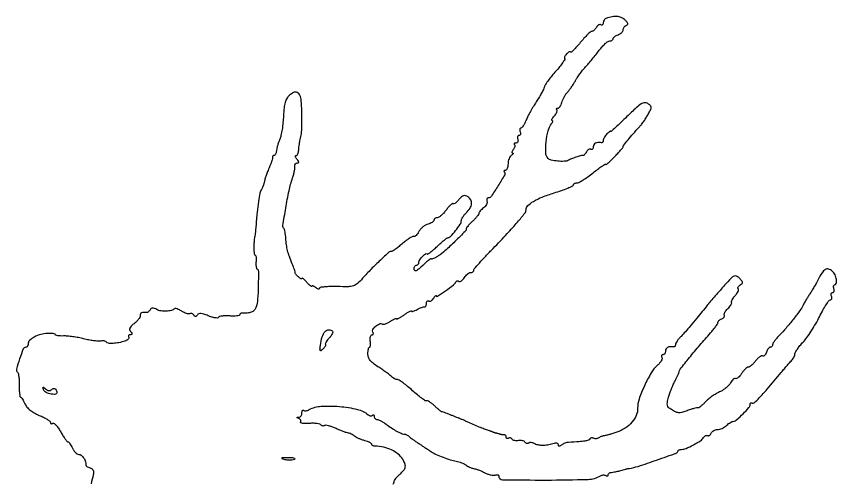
# Model space of a CAD drawing. Extents: x 0 to 479, y 0 to 755.
# Drawn here: x 149.3 to 478.7, y 567.3 to 754.8 of the extents above; entities that cross this region are included whole.
import ezdxf

# ---------------------------------------------------------------- set-up
doc = ezdxf.new("R2010")
doc.units = 0

msp = doc.modelspace()

# ---------------------------------------------------------------- linework, layer by layer
msp.add_lwpolyline([(300.535646, 567.145741, 0.118124), (300.779687, 567.327462, 0.099906), (300.943621, 567.630105, 0.074456), (301, 568.006613, -0.138784), (301.146541, 568.52439, -0.027032), (301.704429, 569.330028, -0.026837), (302.479989, 570.226202, -0.022019), (303.398058, 571.098311, 0.041213), (304.87917, 572.617475, 0.128729), (305.475006, 573.902108, 0.137832), (305.344674, 575.25981, 0.050106), (304.461228, 577, 0.077528), (302.58377, 579.120674, 0.062839), (300.016298, 580.751515, 0.056662), (296.861818, 581.822072, 0.043514), (293.25, 582.283269, -0.055746), (292.771877, 582.356218, -0.073182), (292.367188, 582.531574, -0.090574), (292.095224, 582.777738, -0.1651), (292, 583.058259, 0.241848), (291.834082, 583.381216, 0.036504), (291.193831, 583.772573, 0.034139), (290.306897, 584.155353, 0.023322), (289.255594, 584.471986, -0.023275), (288.105402, 584.818284, -0.019402), (286.918893, 585.289149, -0.019839), (285.865671, 585.806068, -0.049238), (285.154713, 586.286563, 0.036814), (284.527437, 586.733557, 0.025764), (283.762894, 587.145311, 0.026103), (282.984997, 587.465351, 0.048134), (282.321447, 587.629085, -0.043133), (281.535021, 587.814832, -0.010364), (280.269903, 588.260756, -0.010567), (278.834059, 588.835484, -0.010298), (277.411255, 589.475088, 0.022171), (276.029246, 590.057325, 0.028853), (274.716214, 590.458759, 0.029102), (273.620793, 590.65903, 0.170683), (273.058024, 590.535861, -0.094185), (272.665672, 590.385593, -0.096672), (272.249322, 590.391756, -0.099001), (271.873678, 590.552752, -0.104113), (271.596667, 590.843589, 0.197498), (271.150971, 591.166676, 0.028538), (270.023308, 591.372115, 0.028749), (268.593207, 591.466155, 0.020968), (267.000997, 591.412399, -0.019044), (265.48206, 591.355265, -0.038958), (264.294271, 591.448535, -0.06487), (263.575002, 591.659885, -0.455301), (263.479659, 591.967087, 0.139681), (263.583895, 592.335103, 0.121775), (263.486933, 592.724713, 0.101896), (263.196265, 593.077354, 0.073913), (262.756231, 593.335642, -0.009297), (262.098454, 593.615159, -0.292905), (262.006241, 593.75575, -0.38521), (262.102694, 593.864677, -0.0119), (262.75, 593.921053, 0.128822), (263.226948, 594.078741, 0.093728), (263.632812, 594.466393, 0.083014), (263.906088, 595.023855, 0.072662), (264, 595.666667, -0.036245), (264.043392, 596.264477, -0.101051), (264.185498, 596.658252, -0.237774), (264.394158, 596.787958, -0.222224), (264.631483, 596.70185, 0.164717), (264.992786, 596.52334, 0.061329), (265.566645, 596.517665, 0.052311), (266.2444, 596.667192, 0.042457), (266.928249, 596.9616, -0.10867), (271.717123, 598.312295, -0.036197), (279.044259, 598.210113, -0.036028), (286.250572, 597.059487, -0.114801), (290.592009, 594.914155, 0.062945), (291.058629, 594.620413, 0.075263), (291.556526, 594.474073, 0.088266), (292.007782, 594.492336, 0.143185), (292.342009, 594.675343, -0.113033), (292.592176, 594.832285, -0.253554), (292.806715, 594.79734, -0.172529), (292.953729, 594.56848, -0.057388), (293, 594.166667, 0.098069), (293.088181, 593.721405, 0.097712), (293.33946, 593.342708, 0.098169), (293.714601, 593.089107, 0.100016), (294.155609, 593, -0.106813), (294.786422, 592.863687, -0.018676), (295.880735, 592.317438, -0.01952), (297.136164, 591.565975, -0.016422), (298.405609, 590.676384, 0.019163), (300.478674, 589.240514, 0.024116), (302.506033, 588.081825, 0.025894), (304.290054, 587.286795, 0.089001), (305.530165, 587.048411, -0.115511), (305.801492, 586.981328, -0.021502), (306.251177, 586.726607, -0.022016), (306.76129, 586.375818, -0.018541), (307.269668, 585.961757, 0.019976), (307.93897, 585.419816, 0.005698), (309.01984, 584.632914, 0.005728), (310.26121, 583.771864, 0.006046), (311.5, 582.955123, -0.001069), (312.758574, 582.143193, -0.000961), (314.059375, 581.296523, -0.000963), (315.223424, 580.532472, -0.003034), (316, 580.013821, 0.041715), (317.913353, 578.939749, 0.017478), (320.644855, 577.806769, 0.017568), (323.530904, 576.840425, 0.031159), (325.975077, 576.279291, -0.030722), (327.023301, 576.039602, -0.024025), (328.126258, 575.656552, -0.024585), (329.121349, 575.19842, -0.053075), (329.822607, 574.73226, 0.041042), (330.473435, 574.276718, 0.025857), (331.298149, 573.850557, 0.025904), (332.158703, 573.513361, 0.042578), (332.918452, 573.330216, -0.039077), (333.771217, 573.130945, -0.013737), (334.959125, 572.717215, -0.013543), (336.245594, 572.188854, -0.01545), (337.445344, 571.612734, 0.031689), (338.619649, 571.095037, 0.03343), (339.829392, 570.74057, 0.035502), (340.905193, 570.581035, 0.111118), (341.624422, 570.686119, -0.053797), (342.15137, 570.825688, -0.096795), (342.596465, 570.807179, -0.144816), (342.888682, 570.639018, -0.192018), (343.00184, 570.356989, 0.409465), (344.541519, 568.79881, 0.003906), (362.061051, 568.68879, 0.006728), (378.935636, 568.941712, 0.132042), (383.869865, 570.419572, -0.071137), (384.376464, 570.640683, -0.058006), (384.961773, 570.731313, -0.05964), (385.533702, 570.684656, -0.088489), (386, 570.5, 0.066654), (386.382857, 570.328814, 0.139668), (386.70625, 570.325641, 0.191008), (386.918846, 570.485653, 0.137896), (387, 570.774316, -0.134254), (387.095379, 571.123131, -0.090755), (387.367188, 571.436283, -0.079146), (387.772232, 571.666575, -0.068301), (388.25, 571.774732, 0.025398), (389.413927, 571.935223, 0.007148), (391.21023, 572.30329, 0.006848), (392.982991, 572.718554, 0.03066), (394, 573.038838, -0.027706), (394.259435, 573.122228, -0.009265), (394.646875, 573.21584, -0.009188), (395.080475, 573.303811, -0.010362), (395.5, 573.371974, 0.043997), (398.964433, 574.176877, 0.005233), (406.437534, 576.708962, 0.001403), (414.558654, 579.581323, 0.317031), (415, 580.207422, -0.174001), (415.108533, 580.509854, -0.093345), (415.41682, 580.76718, -0.073635), (415.876114, 580.941313, -0.053898), (416.41896, 581, 0.101466), (418.26401, 581.378315, 0.021993), (421.211074, 582.796311, 0.021754), (424.019118, 584.464075, 0.106186), (425.31146, 585.771032, -0.063036), (425.683916, 586.218558, -0.080216), (426.12947, 586.517333, -0.0967), (426.576292, 586.625641, -0.150773), (426.956676, 586.526776, 0.172829), (427.319309, 586.448992, 0.119783), (427.713951, 586.601791, 0.090133), (428.082742, 586.972224, 0.059316), (428.36383, 587.505744, -0.101514), (428.729063, 588.077137, -0.066801), (429.344531, 588.561062, -0.063323), (430.105057, 588.88839, -0.070103), (430.897187, 589, 0.062008), (431.754657, 589.106751, 0.039113), (432.71154, 589.430134, 0.038839), (433.617207, 589.903627, 0.056568), (434.321429, 590.464286, -0.030048), (434.977383, 591.045805, -0.025172), (435.737118, 591.582366, -0.025919), (436.483372, 592.002485, -0.061175), (437.084565, 592.214286, 0.121767), (438.666513, 592.995829, 0.020394), (441.180014, 595.300069, 0.017774), (443.511946, 597.790815, 0.181178), (444, 599.093495, -0.086626), (444.06165, 599.446668, -0.165488), (444.239273, 599.669197, -0.179265), (444.504129, 599.726865, -0.103669), (444.814547, 599.614616, 0.335603), (445.635853, 599.692056, 0.017369), (447.653902, 601.673825, 0.013392), (450.770575, 605.135842, 0.002278), (456.5, 611.915811, -0.002096), (457.740234, 613.384536, -0.002131), (458.985937, 614.834685, -0.00207), (460.079655, 616.086467, -0.008792), (460.75, 616.820866, 0.040498), (461.228381, 617.416735, 0.034647), (461.632812, 618.112966, 0.036125), (461.911444, 618.801035, 0.078296), (462, 619.36309, -0.133145), (462.181671, 620.033226, -0.018951), (462.954687, 621.246266, -0.020453), (464.005541, 622.639666, -0.01615), (465.25, 624.060384, 0.031761), (466.730239, 625.860632, 0.012758), (468.528072, 628.493371, 0.012565), (470.326579, 631.436722, 0.015529), (471.845564, 634.268722, -0.011262), (473.200899, 636.848208, -0.017039), (474.505475, 639.022687, -0.01188), (475.664881, 640.723891, -0.241757), (476.202553, 641, 0.175648), (476.539585, 641.122167, 0.149228), (476.747788, 641.440625, 0.104026), (476.784465, 641.925772, 0.058707), (476.638374, 642.5, -0.062927), (476.497466, 643.07401, -0.109632), (476.547812, 643.559375, -0.151303), (476.776585, 643.878421, -0.163532), (477.138374, 644, 0.163532), (477.500163, 644.121579, 0.151303), (477.728935, 644.440625, 0.109632), (477.779282, 644.92599, 0.062927), (477.638374, 645.5, -0.042672), (477.472353, 646.074941, -0.079011), (477.453873, 646.559375, -0.127732), (477.578668, 646.877671, -0.240231), (477.81858, 647, 0.340704), (478.580209, 647.587134, 0.102591), (478.662675, 649.146017, 0.074511), (478.070548, 651.057735, 0.096831), (476.974751, 652.52285, 0.106482), (475.484745, 653.382708, 0.218675), (474.17541, 653.225706, 0.116696), (472.858419, 651.91697, 0.023226), (471.227714, 649, -0.011363), (470.609066, 647.829006, -0.005446), (469.764706, 646.353125, -0.005396), (468.84957, 644.831078, -0.007673), (468.001117, 643.5, 0.006), (467.188111, 642.233894, 0.005486), (466.380649, 640.910517, 0.005493), (465.685547, 639.712918, 0.017796), (465.261739, 638.897503, -0.046564), (464.00335, 636.782834, -0.009492), (461.368363, 633.308298, -0.010608), (458.404352, 629.709969, -0.017869), (455.75, 626.837697, 0.017213), (454.69702, 625.701264, 0.021736), (453.807813, 624.577529, 0.020478), (453.156213, 623.593735, 0.136856), (453, 623.033704, -0.089014), (452.929177, 622.639035, -0.095012), (452.726045, 622.30365, -0.099906), (452.423177, 622.079274, -0.110056), (452.067388, 622, 0.170932), (451.664193, 621.858014, 0.057809), (451.220911, 621.408235, 0.049463), (450.808825, 620.756445, 0.039423), (450.495391, 619.985479, -0.044356), (450.188724, 619.251948, -0.075065), (449.794747, 618.716663, -0.111749), (449.38135, 618.455242, -0.22753), (449.008078, 618.495007, 0.244104), (448.549322, 618.529354, 0.052302), (447.829368, 618.127943, 0.043536), (447.004066, 617.432591, 0.029287), (446.186155, 616.509528, -0.022528), (445.357722, 615.54875, -0.027958), (444.500894, 614.737174, -0.028303), (443.725948, 614.153188, -0.148374), (443.22109, 614, 0.158834), (442.733264, 613.841022, 0.033144), (442.033832, 613.256265, 0.0317), (441.278902, 612.437431, 0.025355), (440.571078, 611.468135, -0.029602), (439.876968, 610.534366, -0.045612), (439.162877, 609.826214, -0.056936), (438.52976, 609.414744, -0.259644), (438.106782, 609.434005, 0.247718), (437.710715, 609.460945, 0.074756), (437.185222, 609.126357, 0.055468), (436.619163, 608.511086, 0.035401), (436.100478, 607.687745, -0.065399), (435.412174, 606.727696, -0.03195), (434.312377, 605.694266, -0.031028), (433.012865, 604.74999, -0.039076), (431.699764, 604.052576, 0.031941), (430.297727, 603.333355, 0.019064), (428.72496, 602.311978, 0.019045), (427.229968, 601.170348, 0.03111), (426.066057, 600.080701, -0.013045), (425.092414, 599.100868, -0.019016), (424.180805, 598.294119, -0.014863), (423.40086, 597.692914, -0.213248), (423.066057, 597.622681, 0.096591), (422.449753, 597.635529, 0.022318), (421.430939, 597.411584, 0.017912), (420.064116, 596.993539, 0.007457), (418.25, 596.336367, -0.030856), (416.489925, 595.790421, -0.085914), (415.203412, 595.703226, -0.086477), (413.967324, 596.053667, -0.031537), (412.375402, 596.947963, -0.050263), (411.260275, 597.841142, -0.143309), (410.779309, 598.700299, -0.103935), (410.757894, 599.855299, -0.019836), (411.235725, 601.912232, -0.016183), (411.728646, 603.504107, -0.010245), (412.400668, 605.327343, -0.010288), (413.135134, 607.092986, -0.018652), (413.818408, 608.5, 0.007399), (414.433369, 609.69703, 0.009615), (414.959139, 610.81224, 0.007587), (415.364897, 611.755731, 0.08204), (415.458084, 612.15869, -0.153003), (415.844051, 613.162124, -0.002588), (419.591667, 617.834302, -0.006976), (423.759562, 622.831531, -0.006923), (428.075651, 627.72335, 0.013142), (429.195615, 629.024984, 0.0174), (430.140973, 630.269992, 0.014844), (430.850276, 631.341003, 0.139716), (431, 631.866361, -0.139993), (431.11305, 632.262219, -0.060887), (431.459243, 632.6921, -0.053547), (431.965327, 633.088294, -0.047737), (432.563382, 633.385948, 0.059397), (433.121525, 633.680124, 0.090218), (433.508954, 634.066212, 0.119831), (433.668603, 634.479467, 0.172611), (433.586963, 634.85929, -0.203553), (433.516599, 635.318784, -0.06049), (433.779375, 635.995283, -0.049837), (434.291967, 636.759329, -0.036196), (435, 637.5, 0.029561), (435.715649, 638.229043, 0.042577), (436.249401, 638.958156, 0.050027), (436.551764, 639.589169, 0.228994), (436.510999, 639.982203, -0.2207), (436.462232, 640.389593, -0.043086), (436.758604, 641.087825, -0.038429), (437.276982, 641.906711, -0.02722), (437.974363, 642.742107, 0.03167), (438.656019, 643.573584, 0.048122), (439.125795, 644.380501, 0.060786), (439.340613, 645.051986, 0.248323), (439.218743, 645.447924, -0.198882), (439.084616, 645.77168, -0.119681), (439.184155, 646.181784, -0.08396), (439.514235, 646.621555, -0.051464), (440.02896, 647.018209, 0.056295), (440.743214, 647.579672, 0.233316), (440.917797, 648.083284, 0.147723), (440.648709, 648.689006, 0.020097), (439.690972, 649.713836, 0.073509), (438.502229, 650.584733, 0.236521), (437.549925, 650.60476, 0.091537), (436.381509, 649.759911, 0.006801), (433.690972, 646.863614, 0.003313), (431.888152, 644.842432, 0.002507), (429.935332, 642.601104, 0.002534), (428.122888, 640.478045, 0.005888), (426.79101, 638.863614, -0.00124), (422.628397, 633.721266, -0.004523), (419.94961, 630.488879, -0.007032), (417.969412, 628.208809, -0.012127), (416.25, 626.37584, 0.020988), (415.38865, 625.424367, 0.024904), (414.660937, 624.455005, 0.024894), (414.137641, 623.590628, 0.124286), (414, 623.045455, -0.071581), (413.94378, 622.654762, -0.098918), (413.779688, 622.341888, -0.119671), (413.535574, 622.155401, -0.143665), (413.25, 622.118421, 0.048851), (411.872551, 622.199755, 0.106242), (410.851487, 621.938669, 0.146926), (410.229898, 621.355182, 0.13207), (410, 620.5, -0.06887), (409.920655, 619.926682, -0.085131), (409.688914, 619.440625, -0.099915), (409.344827, 619.115626, -0.140337), (408.940983, 619, 0.117119), (408.589604, 618.916549, 0.185996), (408.384434, 618.690337, 0.154772), (408.363319, 618.348903, 0.077211), (408.533479, 617.945829, -0.210854), (408.610951, 617.387821, -0.059063), (408.263639, 616.556296, -0.048643), (407.603718, 615.613807, -0.034774), (406.699982, 614.695829, 0.079447), (404.22738, 611.691018, 0.025003), (401.531639, 606.512737, 0.024592), (399.376578, 601.129845, 0.089162), (398.813927, 597.5, -0.107992), (398.262026, 594.646882, -0.078292), (396.53076, 591.900704, -0.070009), (393.818893, 589.559157, -0.059129), (390.410131, 587.894267, -0.006452), (388.83972, 587.36807, -0.007842), (387.354851, 586.917315, -0.006746), (386.097872, 586.575452, -0.052995), (385.5, 586.487436, 0.053819), (385.028337, 586.417208, 0.023823), (384.426562, 586.229091, 0.023248), (383.801907, 585.967121, 0.028952), (383.25, 585.664552, -0.060633), (382.702715, 585.40807, -0.055653), (382.093735, 585.280854, -0.059403), (381.517358, 585.294642, -0.103111), (381.069098, 585.457295, 0.091579), (380.673153, 585.611289, 0.095876), (380.254952, 585.61008, 0.099489), (379.879595, 585.45474, 0.107034), (379.60476, 585.169506, -0.177047), (378.9708, 584.670583, -0.039926), (377.615207, 584.34389, -0.02155), (375.317801, 584.081814, -0.003834), (371, 583.810201, 0.04931), (370.334698, 583.707135, 0.029634), (369.573438, 583.462035, 0.029476), (368.838011, 583.125045, 0.044864), (368.25, 582.741248, -0.033943), (367.689107, 582.357453, -0.156569), (367.310095, 582.272059, -0.279082), (367.082356, 582.439269, -0.098607), (367, 582.852804, 0.202883), (366.831687, 583.250534, 0.152883), (366.403129, 583.46646, 0.08568), (365.697858, 583.461069, 0.033493), (364.75, 583.223531, -0.03875), (362.627677, 582.715291, -0.043513), (360.533792, 582.567185, -0.047948), (358.670499, 582.777089, -0.086609), (357.248803, 583.346231, 0.060667), (356.70198, 583.598598, 0.055383), (356.093383, 583.722314, 0.059024), (355.517255, 583.706169, 0.102266), (355.069098, 583.542705, -0.101664), (354.668759, 583.396142, -0.098525), (354.238299, 583.416865, -0.097305), (353.844286, 583.601646, -0.096474), (353.54807, 583.922221, 0.137752), (353.179893, 584.26073, 0.061748), (352.556147, 584.485817, 0.054416), (351.792717, 584.573425, 0.048985), (351, 584.5, -0.048985), (350.207283, 584.426575, -0.054416), (349.443853, 584.514183, -0.061748), (348.820107, 584.73927, -0.137752), (348.45193, 585.077779, 0.096474), (348.155714, 585.398354, 0.097305), (347.761701, 585.583135, 0.098525), (347.331241, 585.603858, 0.101664), (346.930902, 585.457295, -0.090666), (346.57557, 585.318355, -0.169366), (346.273452, 585.362055, -0.176081), (346.071817, 585.581552, -0.098926), (346, 585.940983, 0.070581), (345.943832, 586.336897, 0.098132), (345.779688, 586.654128, 0.11953), (345.535562, 586.84349, 0.145617), (345.25, 586.881579, -0.037629), (344.908429, 586.85372, -0.022329), (344.5, 586.869449, -0.02227), (344.091714, 586.921861, -0.035422), (343.75, 587.006579, 0.006628), (343.391783, 587.117616, 0.003126), (342.926562, 587.251933, 0.003097), (342.437645, 587.386522, 0.004363), (342, 587.5, -0.010232), (341.580476, 587.614051, -0.008962), (341.146875, 587.75, -0.009044), (340.759641, 587.886909, -0.026436), (340.5, 588, 0.019007), (340.255574, 588.110811, 0.008512), (339.926563, 588.238651, 0.008412), (339.573729, 588.362177, 0.01131), (339.25, 588.461367, -0.018832), (337.745836, 588.947103, -0.007509), (335.721449, 589.720745, -0.006965), (333.415193, 590.679493, -0.005867), (331, 591.757023, 0.001756), (329.622866, 592.385053, 0.00242), (328.38125, 592.938801, 0.001532), (327.333989, 593.395978, 0.029385), (327, 593.517815, -0.020137), (326.673646, 593.630077, -0.001386), (325.765625, 593.986816, -0.001975), (324.685513, 594.41957, -0.001482), (323.5, 594.904093, 0.005409), (322.330763, 595.371284, 0.008169), (321.301886, 595.750332, 0.003907), (320.425814, 596.049263, 0.163795), (320.229823, 596.048539, -0.252971), (320.048519, 596.079129, -0.004591), (319.257079, 596.708571, -0.01018), (318.337582, 597.485284, -0.006473), (317.29775, 598.42473, 0.019181), (316.230261, 599.34099, 0.028655), (315.225221, 600.048919, 0.027873), (314.382972, 600.509734, 0.254936), (313.980314, 600.487834, -0.292922), (313.534395, 600.495115, -0.010636), (312.074326, 601.510161, -0.016485), (310.342648, 602.858955, -0.010458), (308.412387, 604.537025, 0.011033), (306.444863, 606.243518, 0.01513), (304.596808, 607.684169, 0.011812), (303.015202, 608.785508, 0.146275), (302.321429, 608.995681, -0.085344), (301.774287, 609.091822, -0.036668), (301.094353, 609.393441, -0.034914), (300.400311, 609.829171, -0.038764), (299.799166, 610.343691, 0.031778), (299.029202, 611.021546, 0.007857), (297.681724, 612.030289, 0.008007), (296.099138, 613.138478, 0.007944), (294.477738, 614.198418, -0.024053), (292.550061, 615.549136, -0.063693), (291.363242, 616.738585, -0.085994), (290.721596, 617.954661, -0.078648), (290.5, 619.354727, -0.021834), (290.544293, 620.368568, -0.035067), (290.679918, 621.222951, -0.039281), (290.874831, 621.839803, -0.305566), (291.112487, 622, 0.323851), (291.331974, 622.158819, 0.045937), (291.464442, 622.734375, 0.038075), (291.511554, 623.541662, 0.022882), (291.450543, 624.5, -0.036696), (291.416075, 625.457701, -0.058651), (291.541946, 626.265625, -0.081332), (291.796154, 626.81407, -0.248552), (292.147073, 627, 0.134137), (292.462598, 627.086198, 0.190507), (292.639188, 627.313295, 0.142253), (292.639815, 627.658284, 0.068302), (292.458879, 628.066535, -0.288394), (292.467184, 629.107723, -0.07402), (293.625045, 630.435093, -0.071451), (295.154276, 631.400391, -0.248425), (296.282948, 631.325129, 0.183998), (296.750839, 631.235314, 0.038589), (297.572939, 631.446472, 0.035682), (298.544632, 631.857173, 0.02721), (299.543976, 632.436857, -0.015885), (300.486638, 633.012569, -0.030893), (301.278543, 633.39974, -0.041599), (301.84249, 633.580276, -0.482275), (302, 633.454959, 0.527869), (302.165322, 633.341999, 0.025908), (302.88125, 633.664966, 0.023492), (303.848647, 634.222156, 0.012311), (305, 635, -0.012565), (306.151371, 635.777005, -0.024038), (307.11875, 636.33147, -0.027057), (307.832124, 636.648577, -0.525381), (308, 636.53291, 0.431825), (308.155062, 636.386848, 0.054846), (308.660937, 636.473338, 0.037472), (309.386527, 636.741349, 0.019392), (310.25, 637.177268, -0.019642), (311.166421, 637.639344, -0.023872), (312.059375, 637.996003, -0.023446), (312.824348, 638.220442, -0.129349), (313.25, 638.212452, 0.218243), (313.535081, 638.25662, 0.120366), (313.779688, 638.520369, 0.080374), (313.945343, 638.977334, 0.046878), (314, 639.559017, -0.061271), (314.068274, 640.114069, -0.13062), (314.275696, 640.489683, -0.191575), (314.582613, 640.629668, -0.151884), (314.93854, 640.537985, 0.182072), (315.375621, 640.452394, 0.094539), (315.904255, 640.648566, 0.073147), (316.444276, 641.094167, 0.051962), (316.908131, 641.728968, -0.019403), (317.307438, 642.357446, -0.056436), (317.645244, 642.744497, -0.204234), (317.854106, 642.817805, -0.384265), (317.969591, 642.699109, 0.584174), (318.44224, 642.455774, 0.008278), (321.702387, 644.679052, 0.011156), (324.872512, 647.02646, 0.124042), (325.83541, 648.256231, -0.129446), (326.031964, 648.501833, -0.11719), (326.331347, 648.630215, -0.102522), (326.690519, 648.618522, -0.079341), (327.052703, 648.467428, 0.213877), (327.484423, 648.410033, 0.07938), (328.049552, 648.681396, 0.060511), (328.655709, 649.220557, 0.0412), (329.20784, 649.961197, -0.040685), (329.788119, 650.741266, -0.043057), (330.47704, 651.401102, -0.04715), (331.167393, 651.856907, -0.122943), (331.740547, 652, 0.067627), (332.22196, 652.065412, 0.084322), (332.630036, 652.256701, 0.099648), (332.902923, 652.540631, 0.142689), (333, 652.873876, -0.178842), (333.208552, 653.43829, -0.003458), (335.276563, 655.821038, -0.007879), (337.77979, 658.576487, -0.005143), (340.75, 661.679624, 0.005101), (346.471819, 667.656503, 0.011963), (350.592412, 672.265828, 0.009684), (353.51522, 675.834856, 0.168265), (354, 677.234592, -0.204439), (354.690949, 678.853832, -0.056058), (356.944259, 680.574494, -0.041263), (360.467832, 682.310076, -0.019565), (365.25, 683.980622, 0.009103), (368.220692, 684.949136, 0.01443), (370.723437, 685.897524, 0.008321), (372.735735, 686.766676, 0.294724), (373, 687.176059, -0.167238), (373.108161, 687.490388, -0.095086), (373.414247, 687.757967, -0.075909), (373.870795, 687.938863, -0.05649), (374.410202, 688, 0.125345), (375.225057, 688.207537, 0.013868), (376.901286, 689.181831, 0.016211), (378.857967, 690.48251, 0.012453), (380.910202, 692.023254, -0.00692), (382.863009, 693.523421, -0.012593), (384.504872, 694.685752, -0.008035), (385.819632, 695.53736, -0.589113), (386, 695.437404, 0.622192), (386.157765, 695.359703, 0.01307), (387.028125, 696.065913, 0.015125), (388.156695, 697.092348, 0.007939), (389.5, 698.432342, 0.006136), (390.841258, 699.847821, 0.009242), (391.971875, 701.116993, 0.0047), (392.891674, 702.209364, 0.174346), (393, 702.510586, -0.16863), (393.198858, 703.083445, -0.004298), (394.937763, 705.247796, -0.008828), (397.045482, 707.73458, -0.006208), (399.5, 710.459972, 0.022604), (400.382242, 711.506623, 0.011888), (401.386651, 712.880168, 0.011803), (402.350633, 714.338705, 0.01778), (403.114132, 715.657298, 0.013468), (404.046288, 717.52761, 0.123763), (404.215516, 718.411564, 0.197385), (403.89784, 719.074482, 0.044007), (402.87461, 719.846234, 0.163444), (401.600485, 720.150246, 0.117704), (400.204128, 719.681104, 0.047574), (398.224788, 718.165332, 0.006736), (394.510478, 714.620302, -0.003329), (392.013156, 712.20407, -0.005856), (389.912453, 710.244998, -0.001929), (388.128442, 708.632464, -0.648718), (388, 708.6898, 0.542809), (387.894524, 708.758331, 0.047769), (387.559375, 708.569147, 0.029804), (387.076107, 708.187103, 0.014216), (386.5, 707.642857, 0.032161), (385.925966, 706.989814, 0.032192), (385.440625, 706.26875, 0.03396), (385.10227, 705.586132, 0.098387), (385, 705.071429, -0.06969), (384.943879, 704.670736, -0.097417), (384.779688, 704.349518, -0.119379), (384.535551, 704.157523, -0.147399), (384.25, 704.118421, 0.049321), (382.862451, 704.199044, 0.109421), (381.84371, 703.929676, 0.149401), (381.227014, 703.32799, 0.125937), (381, 702.440983, -0.061271), (380.931726, 701.885931, -0.13062), (380.724304, 701.510317, -0.191575), (380.417387, 701.370332, -0.151884), (380.06146, 701.462015, 0.167175), (379.633961, 701.55864, 0.100736), (379.133844, 701.398552, 0.079687), (378.635994, 701.004431, 0.058047), (378.221566, 700.431433, -0.02207), (377.846438, 699.825497, -0.033659), (377.464515, 699.339205, -0.036006), (377.123025, 699.010868, -0.269591), (376.910105, 698.97495, 0.157923), (376.26553, 699.004802, 0.010624), (374.475502, 698.474092, 0.01628), (372.586947, 697.801723, 0.024764), (371, 697.085209, -0.109596), (369.349165, 696.654349, -0.031444), (366.69171, 696.723163, -0.029847), (364.102613, 697.110317, -0.14992), (362.836011, 697.811723, -0.184949), (361.910654, 699.990224, -0.034051), (362.053626, 704.43344, -0.036486), (362.844001, 708.951544, -0.108424), (364.237917, 711.75, 0.036295), (364.57044, 712.230279, 0.088079), (364.720721, 712.632812, 0.189792), (364.670564, 712.888757, 0.255917), (364.467457, 713, -0.419566), (364.314488, 713.155785, -0.107822), (364.405189, 713.537901, -0.049909), (364.764752, 714.12753, -0.02206), (365.347194, 714.831152, 0.036341), (365.932883, 715.58128, 0.053499), (366.321096, 716.320877, 0.068493), (366.47323, 716.943361, 0.225806), (366.335515, 717.331152, -0.093663), (366.161458, 717.586326, -0.239179), (366.174004, 717.803526, -0.196634), (366.367154, 717.951964, -0.066832), (366.724925, 718, 0.176042), (367.171603, 718.162298, 0.062982), (367.639672, 718.666783, 0.052846), (368.056852, 719.401212, 0.041295), (368.352892, 720.269899, -0.042006), (368.699528, 721.282341, -0.0232), (369.28068, 722.454671, -0.022984), (369.984619, 723.596222, -0.034044), (370.7113, 724.519899, 0.021555), (371.491431, 725.462142, 0.012086), (372.360707, 726.668818, 0.012043), (373.181502, 727.932552, 0.019187), (373.814512, 729.0548, -0.027204), (374.509535, 730.242116, -0.012247), (375.542105, 731.72428, -0.012084), (376.711796, 733.240335, -0.016125), (377.84977, 734.5548, 0.008776), (379.094927, 735.951067, 0.004546), (380.603618, 737.73641, 0.004518), (382.121104, 739.599648, 0.006846), (383.403947, 741.25, -0.021691), (384.590021, 742.685794, -0.027474), (385.810818, 743.898438, -0.027516), (386.912316, 744.774867, -0.155505), (387.618689, 745, 0.065719), (388.146742, 745.069708, 0.083031), (388.59424, 745.273955, 0.099154), (388.893557, 745.576962, 0.146436), (389, 745.932612, -0.170109), (389.141156, 746.335507, -0.058089), (389.5875, 746.777735, -0.0497), (390.234602, 747.188321, -0.039709), (391, 747.5, 0.057297), (391.764806, 747.843194, 0.061359), (392.4125, 748.344661, 0.068991), (392.852026, 748.920868, 0.12918), (393, 749.484054, -0.084462), (393.093015, 750.030757, -0.069194), (393.364565, 750.558504, -0.06982), (393.766731, 750.987787, -0.089446), (394.241071, 751.247024, 0.122484), (394.704357, 751.541045, 0.245889), (394.820561, 751.946182, 0.12083), (394.551983, 752.511711, 0.025387), (393.8125, 753.330357, 0.07671), (392.491116, 754.298417, 0.085516), (390.987188, 754.77775, 0.068013), (389.138836, 754.781647, 0.030485), (386.75, 754.310674, 0.074509), (386.081185, 754.024465, 0.07125), (385.514063, 753.551268, 0.075852), (385.131589, 752.969734, 0.108005), (385, 752.367659, -0.064909), (384.931361, 751.841155, -0.136835), (384.724304, 751.488778, -0.191386), (384.41768, 751.362967, -0.142131), (384.06146, 751.462015, 0.167175), (383.633961, 751.55864, 0.100736), (383.133844, 751.398552, 0.079687), (382.635994, 751.004431, 0.058047), (382.221566, 750.431433, -0.040163), (381.80943, 749.816546, -0.044792), (381.31764, 749.299427, -0.049841), (380.822905, 748.945203, -0.136427), (380.410105, 748.839535, 0.187834), (379.886353, 748.647899, 0.01199), (378.665781, 747.519723, 0.016245), (377.252836, 746.057473, 0.011291), (375.75, 744.320251, -0.007436), (374.31056, 742.630159, -0.014388), (373.101562, 741.330103, -0.01302), (372.174423, 740.436715, -0.652178), (372, 740.513561, 0.345735), (371.868941, 740.680442, 0.142439), (371.562609, 740.66706, 0.063968), (371.083143, 740.432845, 0.027648), (370.51101, 740.009138, 0.044137), (369.976379, 739.479251, 0.058856), (369.599707, 738.909386, 0.072704), (369.425829, 738.387022, 0.18449), (369.499621, 738.000614, -0.278397), (369.50493, 737.49645, -0.017021), (368.663031, 736.172941, -0.02138), (367.477927, 734.59228, -0.013838), (365.980982, 732.86392, 0.013538), (364.40497, 731.046478, 0.014696), (362.973762, 729.194402, 0.014296), (361.843644, 727.542264, 0.066715), (361.355374, 726.5, -0.039272), (360.940125, 725.47046, -0.010631), (360.122802, 723.9125, -0.010692), (359.116403, 722.178137, -0.010907), (358.043178, 720.5, 0.012695), (356.920694, 718.730932, 0.009378), (355.766118, 716.720312, 0.00949), (354.746288, 714.778155, 0.020914), (354.058856, 713.25, -0.021005), (353.498582, 712.005126, -0.029827), (352.890781, 710.954687, -0.029858), (352.314877, 710.187426, -0.220266), (351.910064, 710, 0.213729), (351.63576, 709.877134, 0.138212), (351.480746, 709.559375, 0.088389), (351.479358, 709.074719, 0.048275), (351.638374, 708.5, -0.062927), (351.779282, 707.92599, -0.109632), (351.728935, 707.440625, -0.151303), (351.500163, 707.121579, -0.163532), (351.138374, 707, 0.163532), (350.776585, 706.878421, 0.151303), (350.547812, 706.559375, 0.109632), (350.497466, 706.07401, 0.062927), (350.638374, 705.5, -0.07271), (350.769945, 704.915043, -0.128612), (350.682075, 704.431445, -0.158048), (350.389338, 704.116623, -0.127746), (349.940322, 704, 0.051431), (349.496526, 703.954229, 0.154481), (349.234088, 703.806715, 0.259457), (349.180393, 703.591462, 0.131282), (349.324657, 703.342009, -0.171918), (349.492554, 702.989854, -0.082297), (349.462194, 702.483088, -0.066538), (349.246292, 701.904134, -0.050768), (348.868879, 701.342009, 0.037677), (348.502042, 700.825336, 0.091789), (348.338561, 700.389717, 0.194575), (348.397806, 700.109545, 0.244851), (348.627555, 699.984687, -0.210471), (348.821349, 699.895237, -0.320137), (348.839813, 699.718029, -0.095821), (348.598594, 699.435618, -0.027059), (348.125, 699.098416, 0.108044), (347.597691, 698.576887, 0.049998), (347.153906, 697.715519, 0.046285), (346.851865, 696.678138, 0.047741), (346.75, 695.613729, -0.037988), (346.673846, 694.612813, -0.056903), (346.44401, 693.767783, -0.074752), (346.107248, 693.191003, -0.22706), (345.708333, 693, 0.05865), (345.350458, 692.957877, 0.176071), (345.148159, 692.824497, 0.251874), (345.119563, 692.629816, 0.109879), (345.264124, 692.402543, -0.337209), (345.417372, 691.273681, -0.009991), (342.822771, 686.900936, -0.011023), (340.059735, 682.661007, -0.247687), (338.807237, 682, 0.152824), (338.460861, 681.891599, 0.152377), (338.237592, 681.604968, 0.114859), (338.1804, 681.169621, 0.06718), (338.302067, 680.65521, -0.138917), (338.357908, 680.038766, -0.071991), (338.105738, 679.301261, -0.062722), (337.600745, 678.560696, -0.055687), (336.909055, 677.934451, 0.026301), (336.178268, 677.346973, 0.031773), (335.560785, 676.719744, 0.033358), (335.121773, 676.139069, 0.146194), (335, 675.731492, -0.149349), (334.862455, 675.281279, -0.0197), (334.265625, 674.466835, -0.021436), (333.457353, 673.535294, -0.016466), (332.5, 672.58758, 0.011696), (331.542336, 671.657474, 0.016357), (330.734375, 670.779497, 0.012692), (330.115663, 670.023401, 0.166621), (330, 669.685953, -0.196494), (329.530875, 668.538302, -0.00489), (325.447058, 664.458317, -0.010478), (321.404987, 660.660954, -0.044238), (318.75, 658.664243, -0.012917), (317.694721, 658.045131, -0.024297), (316.807813, 657.609956, -0.026321), (316.15041, 657.3663, -0.505799), (316, 657.476947, 0.536744), (315.871598, 657.562099, 0.041781), (315.433555, 657.332291, 0.028573), (314.812117, 656.885069, 0.014008), (314.071676, 656.25, -0.003975), (311.028861, 653.532376, -0.054607), (309.818748, 652.683088, -0.347026), (309.264769, 652.775448, -0.186506), (309, 653.460573, -0.063114), (309.074593, 654.049166, -0.08117), (309.29375, 654.547793, -0.098304), (309.61863, 654.881454, -0.151839), (310, 655, 0.106313), (310.381541, 655.082053, 0.099376), (310.70625, 655.314732, 0.096076), (310.923923, 655.662416, 0.09221), (311, 656.071429, -0.144633), (311.32125, 657.158767, -0.046926), (312.370988, 658.488322, -0.048121), (313.545572, 659.503057, -0.365523), (314.220822, 659.445845, 0.356284), (314.554414, 659.412079, 0.014787), (315.605535, 660.15178, 0.019896), (316.873015, 661.182163, 0.012105), (318.290303, 662.493464, -0.008805), (319.72325, 663.836912, -0.012688), (321.04096, 664.969955, -0.008437), (322.169043, 665.859906, -0.164219), (322.584085, 666, 0.210073), (323.647512, 666.467423, 0.016622), (325.702376, 668.861463, 0.018815), (327.575221, 671.38509, 0.151094), (327.998779, 672.75, -0.104823), (328.129065, 673.361681, -0.032062), (328.570426, 674.203597, -0.030527), (329.199359, 675.107343, -0.029104), (329.943096, 675.943096, 0.05351), (331.486806, 677.85801, 0.114554), (332.122469, 679.63548, 0.155004), (331.825736, 681.160099, 0.128835), (330.68735, 682.367359, 0.060425), (329.6773, 682.840148, 0.152484), (328.874592, 682.85175, 0.119141), (328.081716, 682.392132, 0.030167), (327.061492, 681.292525, -0.024999), (326.32777, 680.485145, -0.041224), (325.623439, 679.890971, -0.051529), (325.03843, 679.559583, -0.308741), (324.712198, 679.621135, 0.36069), (324.37267, 679.652825, 0.033966), (323.664979, 679.095404, 0.031316), (322.811268, 678.220443, 0.018466), (321.899998, 677.07861, -0.02542), (320.932326, 675.900084, -0.030853), (319.907109, 674.904342, -0.03215), (318.963485, 674.194632, -0.146171), (318.311942, 674, 0.07314), (317.810627, 673.926273, 0.087722), (317.385383, 673.711847, 0.100543), (317.101105, 673.393133, 0.132756), (317, 673.019052, -0.190625), (316.834425, 672.600537, -0.057761), (316.303278, 672.151391, -0.048608), (315.536099, 671.74277, -0.036607), (314.628179, 671.442815, 0.068072), (313.626467, 671.040582, 0.041931), (312.577405, 670.320437, 0.041335), (311.64135, 669.416365, 0.057252), (310.977465, 668.457892, -0.0294), (310.435511, 667.5743, -0.047144), (309.864006, 666.90015, -0.061286), (309.346635, 666.506044, -0.277332), (308.982858, 666.510594, 0.263608), (308.518843, 666.528275, 0.019339), (307.367811, 665.87522, 0.022944), (305.989192, 664.930779, 0.015102), (304.48987, 663.726465, -0.00923), (302.987582, 662.490468, -0.012958), (301.599006, 661.447774, -0.00923), (300.414884, 660.63818, -0.146343), (299.952887, 660.5, 0.184248), (298.936389, 660.112261, 0.005386), (295.481346, 656.960088, 0.01119), (291.801341, 653.372074, 0.011834), (288.355343, 649.687909, -0.02613), (286.250802, 647.563029, -0.106268), (284.686376, 646.654337, -0.076033), (282.63485, 646.317575, -0.009474), (278.105343, 646.353902, 0.011822), (275.381109, 646.362957, 0.019597), (273.087194, 646.226288, 0.014427), (271.295908, 645.996562, 0.369112), (271, 645.650335, -0.275327), (270.865694, 645.424922, -0.183296), (270.559375, 645.383769, -0.082266), (270.07643, 645.584085, -0.033858), (269.5, 646, 0.029148), (268.92361, 646.424191, 0.068322), (268.440625, 646.651413, 0.153462), (268.1331, 646.65103, 0.327233), (268, 646.469435, -0.526973), (267.839668, 646.359555, -0.071129), (267.4125, 646.599164, -0.035152), (266.768601, 647.16789, -0.015648), (266, 648, 0.013974), (265.231597, 648.837504, 0.030406), (264.5875, 649.425223, 0.054446), (264.149339, 649.706122, 0.556767), (264, 649.613583, -0.369559), (263.875038, 649.467604, -0.140107), (263.587495, 649.503319, -0.059945), (263.135477, 649.763163, -0.025335), (262.595727, 650.210573, -0.020086), (262.062797, 650.740907, -0.026367), (261.623275, 651.268106, -0.025734), (261.312989, 651.730752, -0.169104), (261.257209, 652, 0.107704), (261.229849, 652.325635, 0.006983), (260.936378, 653.234375, 0.009916), (260.546814, 654.314422, 0.007218), (260.072682, 655.5, -0.012866), (258.950323, 658.401098, -0.024685), (258.227338, 660.788546, -0.026735), (257.778851, 663.105145, -0.018381), (257.509016, 665.767277, 0.012725), (257.393297, 667.053787, 0.016862), (257.21892, 668.216407, 0.014252), (257.016326, 669.16182, 0.137302), (256.816682, 669.516651, -0.237114), (256.379903, 670.83569, -0.004919), (257.485708, 677.880536, -0.012058), (258.818363, 684.822984, -0.027007), (260.238704, 690, 0.015467), (260.667227, 691.431638, 0.01714), (260.990282, 692.839062, 0.016719), (261.183416, 694.051894, 0.079976), (261.15888, 694.75, -0.092372), (261.15386, 695.227033, -0.115672), (261.327347, 695.632812, -0.122674), (261.653213, 695.90304, -0.112522), (262.078608, 696, 0.096388), (262.543017, 696.090366, 0.319994), (262.700954, 696.338385, 0.139302), (262.552932, 696.771692, 0.021684), (262, 697.5, -0.034946), (261.585988, 698.076428, -0.085522), (261.391765, 698.559375, -0.189035), (261.441815, 698.865772, -0.264741), (261.677555, 699, 0.216331), (262.038397, 699.163788, 0.072897), (262.359209, 699.660938, 0.056615), (262.59582, 700.388509, 0.03894), (262.702731, 701.25, -0.018011), (262.787927, 702.291191, -0.00956), (262.964415, 703.573437, -0.009502), (263.195125, 704.879041, -0.01454), (263.449308, 706, 0.047167), (263.826743, 708.372005, 0.011443), (263.988196, 712.341583, 0.011964), (263.9608, 716.788349, 0.014008), (263.715822, 721, 0.072779), (263.207659, 723.156543, 0.195033), (262.138674, 724.276877, 0.211631), (260.661758, 724.286492, 0.085061), (258.936222, 723.155208, 0.073084), (257.91177, 721.874968, 0.063088), (257.235954, 720.289558, 0.043637), (256.816284, 718.104112, 0.014634), (256.578242, 714.859547, -0.01507), (256.381139, 712.204714, -0.013798), (256.020727, 709.486867, -0.013955), (255.564323, 707.079226, -0.043146), (255.073234, 705.5, 0.014399), (254.594149, 704.223068, 0.012723), (254.167743, 702.867188, 0.012886), (253.846121, 701.625652, 0.037439), (253.711211, 700.75, -0.042576), (253.600961, 700.08014, -0.059465), (253.383343, 699.514063, -0.075436), (253.098574, 699.12869, -0.198503), (252.787196, 699, 0.099105), (252.499334, 698.942377, 0.120672), (252.278674, 698.779688, 0.122821), (252.16068, 698.535969, 0.105017), (252.161482, 698.25, -0.11404), (252.154677, 697.797198, -0.014083), (251.889206, 696.839062, -0.016044), (251.499617, 695.703649, -0.012632), (251.007825, 694.5, 0.006626), (250.164313, 692.504333, 0.015029), (249.592424, 690.969126, 0.016663), (249.149727, 689.502824, 0.01024), (248.72188, 687.75, -0.028946), (248.56102, 687.183793, -0.015892), (248.302697, 686.510724, -0.015796), (247.996179, 685.842083, -0.024284), (247.685426, 685.286508, 0.091992), (247.132764, 683.882779, 0.011008), (246.567483, 680.581528, 0.011148), (246.01245, 676.174294, 0.005355), (245.487377, 670.5, -0.003549), (245.351037, 668.966263, -0.005887), (245.211644, 667.675, -0.001394), (245.0747, 666.558967, -0.378091), (245.007868, 666.5, 0.38688), (244.943125, 666.441087, 0.0016), (244.84795, 665.398262, 0.006317), (244.756756, 664.187523, 0.003803), (244.677666, 662.749402, 0.01657), (244.657252, 661.311575, 0.027379), (244.746635, 660.100718, 0.026381), (244.912302, 659.196363, 0.347497), (245.161944, 658.999402, -0.314158), (245.399309, 658.834249, -0.050743), (245.548043, 658.258305, -0.040674), (245.605209, 657.443238, -0.024518), (245.546787, 656.475679, 0.025596), (245.488784, 655.479376, 0.033989), (245.544085, 654.573597, 0.036156), (245.68959, 653.860236, 0.188105), (245.926709, 653.545297, -0.259256), (246.496911, 652.525622, -0.005931), (246.443269, 646.772949, -0.012177), (246.192112, 641.261653, -0.061779), (245.602613, 638.25, -0.081796), (244.934239, 636.965939, -0.122567), (243.95899, 636.171265, -0.08995), (242.49249, 635.780532, -0.029532), (240.25, 635.731355, 0.058095), (239.771891, 635.693535, 0.079367), (239.367188, 635.544245, 0.100061), (239.096546, 635.311028, 0.166534), (239, 635.029197, -0.347161), (238.781587, 634.752539, -0.029572), (237.828601, 634.583947, -0.029191), (236.541055, 634.509695, -0.017589), (235.01226, 634.564653, 0.020979), (233.446029, 634.610331, 0.02871), (232.039026, 634.511398, 0.028499), (230.929511, 634.304239, 0.196381), (230.490419, 633.984498, -0.258553), (230.059861, 633.742984, -0.040072), (229.04885, 633.818879, -0.036169), (227.759947, 634.117048, -0.024039), (226.332964, 634.634239, 0.016893), (224.52692, 635.318159, 0.063045), (223.339305, 635.561733, 0.116001), (222.535146, 635.436409, 0.159239), (221.979805, 634.967324, -0.048004), (221.597572, 634.464008, -0.198757), (221.258069, 634.307089, -0.212583), (220.922651, 634.440428, -0.055034), (220.555902, 634.909549, 0.078893), (220.222645, 635.29646, 0.090772), (219.80054, 635.538846, 0.100777), (219.356831, 635.601071, 0.123632), (218.959147, 635.474752, -0.169229), (218.453915, 635.362677, -0.044277), (217.628963, 635.534618, -0.039812), (216.667405, 635.911519, -0.031734), (215.69842, 636.461947, 0.024688), (214.756175, 637.014876, 0.036353), (213.875915, 637.396034, 0.040141), (213.159068, 637.583449, 0.24495), (212.805481, 637.472148, -0.137422), (211.57735, 636.781524, -0.047931), (209.5513, 636.489097, -0.047659), (207.404728, 636.591547, -0.087336), (205.745586, 637.136159, 0.033558), (204.758643, 637.582008, 0.10045), (204.030916, 637.697199, 0.143733), (203.47042, 637.505995, 0.101081), (203.011023, 637.017835, -0.039086), (202.682803, 636.569285, -0.046034), (202.30472, 636.203436, -0.052115), (201.934759, 635.964831, -0.151574), (201.638197, 635.91459, 0.030497), (200.35662, 636.007106, 0.115795), (199.578308, 635.833489, 0.181496), (199.152391, 635.386869, 0.100989), (199, 634.640073, -0.125621), (198.834544, 633.991916, -0.038502), (198.279114, 633.138261, -0.035817), (197.485091, 632.24275, -0.032429), (196.545919, 631.437207, 0.027319), (195.403696, 630.477576, 0.101347), (194.863524, 629.713566, 0.166061), (194.804541, 629.015553, 0.112447), (195.168363, 628.297135, -0.026805), (195.63095, 627.674698, -0.16812), (195.728441, 627.296681, -0.306075), (195.550358, 627.074088, -0.075641), (195.063428, 627, 0.085272), (194.655461, 626.929914, 0.164096), (194.397497, 626.727399, 0.180304), (194.328999, 626.425578, 0.10538), (194.455504, 626.071996, -0.2189), (194.505559, 625.665673, -0.115093), (194.239556, 625.219493, -0.077974), (193.682844, 624.7977, -0.046387), (192.914969, 624.473012, -0.027709), (190.439625, 623.835868, -0.035767), (188.111552, 623.543285, -0.037428), (186.242447, 623.583111, -0.234433), (185.454651, 624.073376, 0.153073), (185.128474, 624.355688, 0.057552), (184.54383, 624.533132, 0.050124), (183.817654, 624.591005, 0.042429), (183.051488, 624.509916, -0.06448), (182.010683, 624.445855, -0.015549), (180.28844, 624.615879, -0.015705), (178.308639, 624.937219, -0.015009), (176.322516, 625.386215, 0.015637), (174.238071, 625.854688, 0.012419), (171.961927, 626.233614, 0.012608), (169.832717, 626.47937, 0.030494), (168.25, 626.524855, -0.018076), (167.004137, 626.529726, -0.029641), (165.954687, 626.634303, -0.030111), (165.179336, 626.806701, -0.334668), (165, 627.044623, 0.334239), (164.820717, 627.282856, 0.030081), (164.045312, 627.45657, 0.029629), (162.995859, 627.562933, 0.018077), (161.75, 627.569929, 0.061929), (159.074286, 627.153934, 0.057475), (156.508808, 626.091094, 0.064554), (154.607564, 624.685817, 0.204104), (154, 623.259453, -0.070236), (153.93205, 622.778114, -0.085991), (153.733863, 622.369964, -0.100164), (153.439494, 622.097084, -0.137831), (153.094002, 622, 0.30616), (152.090299, 621.321846, 0.014455), (150.606089, 617.299511, 0.014423), (149.356539, 613.19827, 0.309253), (149.749748, 612.061251, -0.184444), (150.043819, 611.600444, -0.017848), (150.26889, 610.269555, -0.020789), (150.419065, 608.610349, -0.014947), (150.454047, 606.75, 0.01097), (150.473806, 604.928818, 0.018156), (150.579933, 603.395313, 0.012496), (150.738438, 602.186624, 0.369401), (150.956572, 602, -0.233152), (151.235706, 601.862356, -0.019974), (151.708716, 601.192188, -0.023116), (152.227497, 600.303608, -0.015742), (152.737411, 599.25, 0.070297), (153.554952, 597.944907, 0.048957), (154.801134, 596.729307, 0.042471), (156.451015, 595.624025, 0.02924), (158.481523, 594.650945, -0.017016), (160.212636, 593.872767, -0.024934), (161.672697, 593.063061, -0.022512), (162.764788, 592.313965, -0.235346), (163, 591.841928, 0.1125), (163.073, 591.52159, 0.184039), (163.272568, 591.332411, 0.158385), (163.573235, 591.308152, 0.080152), (163.927893, 591.455435, -0.312123), (164.42684, 591.429713, -0.041914), (165.24599, 590.681203, -0.036335), (166.18019, 589.511707, -0.022339), (167.112034, 588.014452, 0.011587), (168.024114, 586.476196, 0.01728), (168.898016, 585.179245, 0.012414), (169.669014, 584.169911, 0.227206), (170.023626, 584, -0.212188), (170.343687, 583.85777, -0.027982), (170.821066, 583.265625, -0.028498), (171.33397, 582.457569, -0.020269), (171.818046, 581.5, 0.043421), (172.358492, 580.543519, 0.048761), (173.038013, 579.734375, 0.054941), (173.747772, 579.177779, 0.139715), (174.371572, 579, -0.180556), (175.373478, 578.626008, -0.066555), (176.388055, 577.47703, -0.064976), (177.096865, 576.048807, -0.133073), (177.179072, 574.81094, 0.226594), (177.256427, 574.504652, 0.060357), (177.632303, 574.149409, 0.048782), (178.208184, 573.804888, 0.033591), (178.916397, 573.526535, -0.099229), (179.914255, 572.974721, -0.2042), (180.307062, 572.191723, -0.073063), (180.18892, 570.784305, -0.006073), (179.308943, 567.215594, -0.012143)], format="xyb")
for points in [[(276.273116, 628.393551, -0.260726), (276.378103, 628.021882, -0.055227), (276.141768, 627.364529, -0.044658), (275.660165, 626.569653, -0.029016), (274.974363, 625.742107, 0.022535), (274.270788, 624.915158, 0.03278), (273.734699, 624.122004, 0.034324), (273.402926, 623.452711, 0.237741), (273.42962, 623.098556, -0.206109), (273.473008, 622.780359, -0.056791), (273.279325, 622.301656, -0.047402), (272.913079, 621.757791, -0.034362), (272.411801, 621.226231, -0.036534), (271.685721, 620.647466, -0.416308), (271.360219, 620.70974, -0.172056), (271.232841, 621.204423, -0.010775), (271.401385, 622.726231, -0.038726), (272.134285, 626.177209, -0.10624), (273.318475, 628.3533, -0.217551), (274.758159, 629.017615, -0.199924)], [(163.559423, 605.049317, -0.069465), (164.142967, 605.410323, -0.184291), (164.624717, 605.434825, -0.168161), (165.030026, 605.128698, -0.056135), (165.377094, 604.459692, -0.078851), (165.539847, 603.692458, -0.273314), (165.313883, 603.260474, -0.146855), (164.666843, 603.085829, -0.022476), (163.320996, 603.184168, -0.049506), (162.267393, 603.416254, -0.052921), (161.304788, 603.847849, -0.059178), (160.568526, 604.402294, -0.129307), (160.202119, 605, -0.017036), (159.998412, 605.769833, -0.388865), (160.102217, 605.952346, -0.261383), (160.354478, 605.901369, -0.011253), (161.051206, 605.273794, 0.059068), (161.701988, 604.791547, 0.108036), (162.329294, 604.594405, 0.117623), (162.944623, 604.684203, 0.078571)], [(260.949325, 576.968681, -0.132014), (259.868232, 576.644815, -0.036372), (258.079125, 576.723866, -0.032791), (256.402015, 577.033257, -0.34331), (256, 577.549748, -0.380959), (256.1095, 577.672607, -0.010001), (256.898882, 577.747709, -0.016124), (257.886739, 577.789826, -0.009697), (259.060023, 577.77923, -0.022301), (260.17269, 577.69784, -0.072039), (260.88702, 577.50671, -0.265289), (261.082383, 577.248059, -0.294465)]]:
    msp.add_lwpolyline(points, format="xyb", close=True)

doc.saveas('drawing.dxf')
